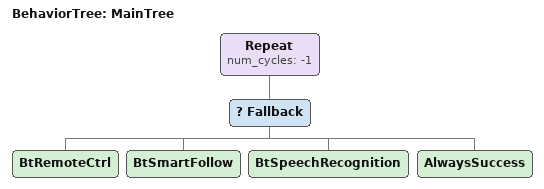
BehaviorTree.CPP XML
<root BTCPP_format="4">
    <BehaviorTree ID="MainTree">
        <Repeat num_cycles="-1">
            <Fallback>
                <BtRemoteCtrl />
                <BtSmartFollow />
                <BtSpeechRecognition />
                <AlwaysSuccess />
            </Fallback>
        </Repeat>
    </BehaviorTree>
</root>
